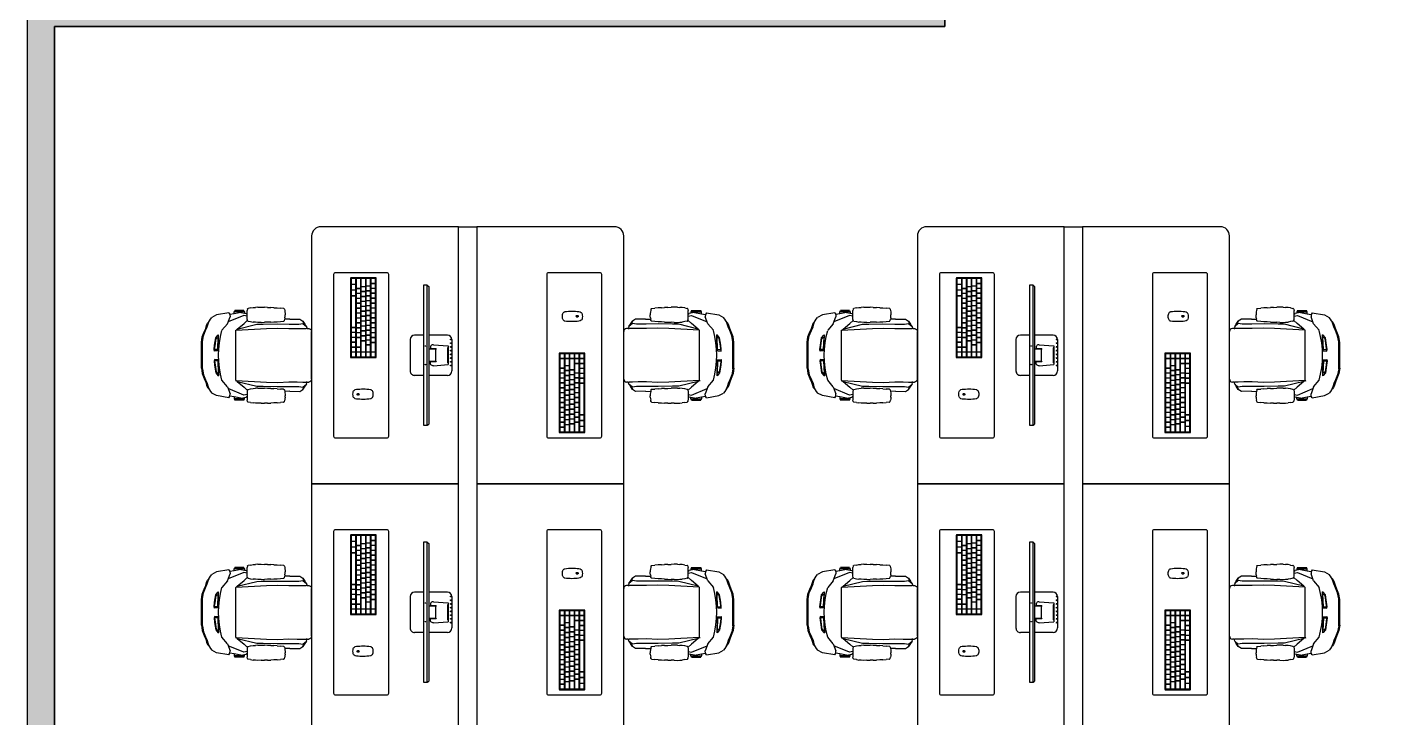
# Model space of a CAD drawing. Header units: centimetres. Extents: x 120 to 1760, y -2 to 1568.
# Drawn here: x 120 to 859, y 816 to 1192 of the extents above; entities that cross this region are included whole.
import ezdxf

# ---------------------------------------------------------------- set-up
doc = ezdxf.new("R2010")
doc.units = ezdxf.units.CM
doc.header["$MEASUREMENT"] = 0
for name, color, linetype in [('dwgmodels.com', 250, 'Continuous'), ('Furniture', 130, 'Continuous'), ('hatches', 166, 'Continuous')]:
    doc.layers.add(name, color=color, linetype=linetype)

# ---------------------------------------------------------------- blocks, each defined once
blk = doc.blocks.new('Logo_Apple')
at = {"color": 0}
blk.add_lwpolyline([(1573, 1035, 0.60932574), (1668, -514, -0.13158971), (1143, -1402, -0.15253151), (846, -1554, -0.11925124), (661, -1541, -0.03241254), (435, -1453, 0.12443749), (138, -1397, 0.09953875), (-239, -1497, -0.08742046), (-451, -1559, -0.19162899), (-757, -1474, -0.0788772), (-1001, -1219, -0.16273057), (-1527, 270, -0.29917322), (-917, 1328, -0.21843141), (-209, 1340, 0.01759536), (9, 1258, 0.16365545), (191, 1258, 0.01485398), (341, 1313, -0.03626545), (651, 1413, -0.1104414), (932, 1418, -0.02065594), (1113, 1373, -0.14542297), (1502, 1122, -0.01539362), (1573, 1035)], format="xyb", dxfattribs=at)
blk.add_lwpolyline([(859, 2376, 0.40282968), (71, 1469, 0.40288947)], format="xyb", close=True, dxfattribs=at)
blk = doc.blocks.new('*U14')
blk.add_lwpolyline([(0.65, -0.75, 0.414214), (0.75, -0.65), (0.75, 0.65, 0.414214), (0.65, 0.75), (-0.65, 0.75, 0.414214), (-0.75, 0.65), (-0.75, -0.65, 0.414214), (-0.65, -0.75)], format="xyb", close=True)
blk = doc.blocks.new('*U15')
at = {"color": 0, "linetype": 'ByBlock', "lineweight": -2, "transparency": 16777216}
for p in [(0, 0), (1.55, 0), (3.1, 0), (4.65, 0), (6.2, 0), (7.75, 0), (9.3, 0), (10.85, 0), (12.4, 0), (13.95, 0), (15.5, 0), (17.05, 0)]:
    blk.add_blockref('*U14', p, dxfattribs=at)
blk = doc.blocks.new('*U16')
blk.add_lwpolyline([(0.65, -0.75, 0.414214), (0.75, -0.65), (0.75, 0.65, 0.414214), (0.65, 0.75), (-0.65, 0.75, 0.414214), (-0.75, 0.65), (-0.75, -0.65, 0.414214), (-0.65, -0.75)], format="xyb", close=True)
blk = doc.blocks.new('*U18')
at = {"color": 0, "linetype": 'ByBlock', "lineweight": -2, "transparency": 16777216}
for p in [(0, 0), (1.55, 0), (3.1, 0), (4.65, 0), (6.2, 0), (7.75, 0), (9.3, 0), (10.85, 0), (12.4, 0), (13.95, 0), (15.5, 0)]:
    blk.add_blockref('*U16', p, dxfattribs=at)
blk = doc.blocks.new('*U19')
blk.add_lwpolyline([(-0.78, -0.75), (0.78, -0.75, 0.414214), (0.88, -0.65), (0.88, 0.65, 0.414214), (0.78, 0.75), (-0.78, 0.75, 0.414214), (-0.88, 0.65), (-0.88, -0.65, 0.414214)], format="xyb", close=True)
blk = doc.blocks.new('*U20')
at = {"color": 0, "linetype": 'ByBlock', "lineweight": -2, "transparency": 16777216}
for p in [(0, 0), (1.8105, 0), (3.621, 0)]:
    blk.add_blockref('*U19', p, dxfattribs=at)
blk = doc.blocks.new('*U23')
blk.add_lwpolyline([(0.65, -0.75, 0.414214), (0.75, -0.65), (0.75, 0.65, 0.414214), (0.65, 0.75), (-0.65, 0.75, 0.414214), (-0.75, 0.65), (-0.75, -0.65, 0.414214), (-0.65, -0.75)], format="xyb", close=True)
blk = doc.blocks.new('*U21')
at = {"color": 0, "linetype": 'ByBlock', "lineweight": -2, "transparency": 16777216}
for p in [(0, 0), (1.55, 0), (3.1, 0), (4.65, 0), (6.2, 0), (7.75, 0), (9.3, 0), (10.85, 0), (12.4, 0), (13.95, 0)]:
    blk.add_blockref('*U23', p, dxfattribs=at)
blk = doc.blocks.new('*U26')
blk.add_lwpolyline([(0.65, -0.75, 0.414214), (0.75, -0.65), (0.75, 0.65, 0.414214), (0.65, 0.75), (-0.65, 0.75, 0.414214), (-0.75, 0.65), (-0.75, -0.65, 0.414214), (-0.65, -0.75)], format="xyb", close=True)
blk = doc.blocks.new('*U24')
at = {"color": 0, "linetype": 'ByBlock', "lineweight": -2, "transparency": 16777216}
for p in [(0, 0), (1.55, 0), (3.1, 0), (4.65, 0), (6.2, 0), (7.75, 0)]:
    blk.add_blockref('*U26', p, dxfattribs=at)
blk = doc.blocks.new('Gaming Keyboard')
for points in [[(1713.65, 1257.35, 0.414214), (1713.55, 1257.45), (1688.65, 1257.45, 0.414214), (1688.55, 1257.35), (1688.55, 1249.44, 0.414214), (1688.65, 1249.34), (1713.55, 1249.34, 0.414214), (1713.65, 1249.44)], [(1713.4, 1249.49, 0.414214), (1713.5, 1249.59), (1713.5, 1257.2, 0.414214), (1713.4, 1257.3), (1688.8, 1257.3, 0.414214), (1688.7, 1257.2), (1688.7, 1249.59, 0.414214), (1688.8, 1249.49)], [(1690.17, 1255.73, 0.414214), (1690.27, 1255.83), (1690.27, 1257.13, 0.414214), (1690.17, 1257.23), (1688.87, 1257.23, 0.414214), (1688.77, 1257.13), (1688.77, 1255.83, 0.414214), (1688.87, 1255.73)], [(1691.71, 1255.73, 0.414214), (1691.81, 1255.83), (1691.81, 1257.13, 0.414214), (1691.71, 1257.23), (1690.41, 1257.23, 0.414214), (1690.31, 1257.13), (1690.31, 1255.83, 0.414214), (1690.41, 1255.73)], [(1693.26, 1255.73, 0.414214), (1693.36, 1255.83), (1693.36, 1257.13, 0.414214), (1693.26, 1257.23), (1691.96, 1257.23, 0.414214), (1691.86, 1257.13), (1691.86, 1255.83, 0.414214), (1691.96, 1255.73)], [(1694.81, 1255.73, 0.414214), (1694.91, 1255.83), (1694.91, 1257.13, 0.414214), (1694.81, 1257.23), (1693.51, 1257.23, 0.414214), (1693.41, 1257.13), (1693.41, 1255.83, 0.414214), (1693.51, 1255.73)], [(1696.36, 1255.73, 0.414214), (1696.46, 1255.83), (1696.46, 1257.13, 0.414214), (1696.36, 1257.23), (1695.06, 1257.23, 0.414214), (1694.96, 1257.13), (1694.96, 1255.83, 0.414214), (1695.06, 1255.73)], [(1697.91, 1255.73, 0.414214), (1698.01, 1255.83), (1698.01, 1257.13, 0.414214), (1697.91, 1257.23), (1696.61, 1257.23, 0.414214), (1696.51, 1257.13), (1696.51, 1255.83, 0.414214), (1696.61, 1255.73)], [(1699.46, 1255.73, 0.414214), (1699.56, 1255.83), (1699.56, 1257.13, 0.414214), (1699.46, 1257.23), (1698.16, 1257.23, 0.414214), (1698.06, 1257.13), (1698.06, 1255.83, 0.414214), (1698.16, 1255.73)], [(1701.01, 1255.73, 0.414214), (1701.11, 1255.83), (1701.11, 1257.13, 0.414214), (1701.01, 1257.23), (1699.71, 1257.23, 0.414214), (1699.61, 1257.13), (1699.61, 1255.83, 0.414214), (1699.71, 1255.73)], [(1702.56, 1255.73, 0.414214), (1702.66, 1255.83), (1702.66, 1257.13, 0.414214), (1702.56, 1257.23), (1701.26, 1257.23, 0.414214), (1701.16, 1257.13), (1701.16, 1255.83, 0.414214), (1701.26, 1255.73)], [(1704.11, 1255.73, 0.414214), (1704.21, 1255.83), (1704.21, 1257.13, 0.414214), (1704.11, 1257.23), (1702.81, 1257.23, 0.414214), (1702.71, 1257.13), (1702.71, 1255.83, 0.414214), (1702.81, 1255.73)], [(1705.66, 1255.73, 0.414214), (1705.76, 1255.83), (1705.76, 1257.13, 0.414214), (1705.66, 1257.23), (1704.36, 1257.23, 0.414214), (1704.26, 1257.13), (1704.26, 1255.83, 0.414214), (1704.36, 1255.73)], [(1707.21, 1255.73, 0.414214), (1707.31, 1255.83), (1707.31, 1257.13, 0.414214), (1707.21, 1257.23), (1705.91, 1257.23, 0.414214), (1705.81, 1257.13), (1705.81, 1255.83, 0.414214), (1705.91, 1255.73)], [(1708.76, 1255.73, 0.414214), (1708.86, 1255.83), (1708.86, 1257.13, 0.414214), (1708.76, 1257.23), (1707.46, 1257.23, 0.414214), (1707.36, 1257.13), (1707.36, 1255.83, 0.414214), (1707.46, 1255.73)], [(1708.9, 1257.13), (1708.9, 1255.83, 0.414214), (1709, 1255.73), (1711.79, 1255.73, 0.414214), (1711.89, 1255.83), (1711.89, 1257.13, 0.414214), (1711.79, 1257.23), (1709, 1257.23, 0.414214)], [(1713.33, 1255.73, 0.414214), (1713.43, 1255.83), (1713.43, 1257.13, 0.414214), (1713.33, 1257.23), (1712.03, 1257.23, 0.414214), (1711.93, 1257.13), (1711.93, 1255.83, 0.414214), (1712.03, 1255.73)], [(1688.87, 1254.19), (1690.96, 1254.19, 0.414214), (1691.06, 1254.29), (1691.06, 1255.59, 0.414214), (1690.96, 1255.69), (1688.87, 1255.69, 0.414214), (1688.77, 1255.59), (1688.77, 1254.29, 0.414214)], [(1688.87, 1252.64), (1691.19, 1252.64, 0.414214), (1691.29, 1252.74), (1691.29, 1254.04, 0.414214), (1691.19, 1254.14), (1688.87, 1254.14, 0.414214), (1688.77, 1254.04), (1688.77, 1252.74, 0.414214)], [(1688.77, 1252.5), (1688.77, 1251.2, 0.414214), (1688.87, 1251.1), (1691.75, 1251.1, 0.414214), (1691.85, 1251.2), (1691.85, 1252.5, 0.414214), (1691.75, 1252.6), (1688.87, 1252.6, 0.414214)], [(1707.38, 1251.2, 0.414214), (1707.48, 1251.1), (1710.23, 1251.1, 0.414214), (1710.33, 1251.2), (1710.33, 1252.5, 0.414214), (1710.23, 1252.6), (1707.48, 1252.6, 0.414214), (1707.38, 1252.5)], [(1711.79, 1252.64, 0.414214), (1711.89, 1252.74), (1711.89, 1254.04, 0.414214), (1711.79, 1254.14), (1708.47, 1254.14, 0.414214), (1708.37, 1254.04), (1708.37, 1252.74, 0.414214), (1708.47, 1252.64)], [(1709.79, 1254.19), (1711.79, 1254.19, 0.414214), (1711.89, 1254.29), (1711.89, 1255.59, 0.414214), (1711.79, 1255.69), (1709.79, 1255.69, 0.414214), (1709.69, 1255.59), (1709.69, 1254.29, 0.414214)], [(1711.78, 1251.1, 0.414214), (1711.88, 1251.2), (1711.88, 1252.5, 0.414214), (1711.78, 1252.6), (1710.48, 1252.6, 0.414214), (1710.38, 1252.5), (1710.38, 1251.2, 0.414214), (1710.48, 1251.1)], [(1713.33, 1254.19, 0.414214), (1713.43, 1254.29), (1713.43, 1255.59, 0.414214), (1713.33, 1255.69), (1712.03, 1255.69, 0.414214), (1711.93, 1255.59), (1711.93, 1254.29, 0.414214), (1712.03, 1254.19)], [(1713.33, 1252.64, 0.414214), (1713.43, 1252.74), (1713.43, 1254.04, 0.414214), (1713.33, 1254.14), (1712.03, 1254.14, 0.414214), (1711.93, 1254.04), (1711.93, 1252.74, 0.414214), (1712.03, 1252.64)], [(1713.33, 1251.1, 0.414214), (1713.43, 1251.2), (1713.43, 1252.5, 0.414214), (1713.33, 1252.6), (1712.03, 1252.6, 0.414214), (1711.93, 1252.5), (1711.93, 1251.2, 0.414214), (1712.03, 1251.1)], [(1694.3, 1249.56), (1704.04, 1249.56, 0.414214), (1704.14, 1249.66), (1704.14, 1250.96, 0.414214), (1704.04, 1251.06), (1694.3, 1251.06, 0.414214), (1694.2, 1250.96), (1694.2, 1249.66, 0.414214)]]:
    blk.add_lwpolyline(points, format="xyb", close=True)
for name, p in [('*U15', (1691.85, 1254.94)), ('*U18', (1692.08, 1253.39)), ('*U21', (1692.64, 1251.85)), ('*U20', (1689.65, 1250.31)), ('*U24', (1704.93, 1250.31))]:
    blk.add_blockref(name, p)
blk = doc.blocks.new('iMac 27_top persp_dwgmodels.com')
at = {"layer": 'dwgmodels.com', "color": 0}
blk.add_lwpolyline([(233.3, -112.2, -0.198798), (246.3, -121.7, -0.10516), (247, -123.8, -0.060397), (247.5, -195.7, -0.156139), (242.2, -207.5, -0.13832), (236, -211.3, -0.081219), (222.7, -213, -0.081219), (209.4, -211.3, -0.13832), (203.2, -207.5, -0.156139), (197.9, -195.7, -0.060397), (198.4, -123.8, -0.10516), (199.1, -121.7, -0.198798), (212.1, -112.2, -0.111855)], format="xyb", close=True, dxfattribs=at)
at = {"xscale": 16.18889660343129, "yscale": 16.18889660343129, "zscale": 16.18889660343129}
blk.add_blockref('Gaming Keyboard', (-27706.2, -20451.1), dxfattribs=at)
at = {"layer": 'dwgmodels.com', "color": 0, "xscale": 0.002856511494637426, "yscale": 0.002856511494637426, "zscale": 0.002856511494637426}
blk.add_blockref('Logo_Apple', (223.3, -186.6), dxfattribs=at)
blk = doc.blocks.new('gamingchairplan')
at = {"layer": 'Furniture'}
for p, q in [((0.2846, 0.5474), (0.3022, 0.58)), ((0.3133, 0.5896), (0.3022, 0.58)), ((0.3251, 0.5967), (0.3133, 0.5896)), ((0.3316, 0.6015), (0.3251, 0.5967)), ((0.3288, 0.599), (0.3251, 0.5967)), ((0.3458, 0.6055), (0.3288, 0.599)), ((0.3288, 0.599), (0.3316, 0.6015)), ((0.3417, 0.6105), (0.3316, 0.6015)), ((0.3316, 0.6015), (0.3317, 0.6015)), ((0.3577, 0.6167), (0.3417, 0.6105)), ((0.368, 0.6123), (0.3458, 0.6055)), ((0.3787, 0.6231), (0.3577, 0.6167)), ((0.3935, 0.6234), (0.368, 0.6123)), ((0.4028, 0.6337), (0.3787, 0.6231)), ((0.4301, 0.6379), (0.3935, 0.6234)), ((0.4374, 0.6475), (0.4028, 0.6337)), ((0.4705, 0.6461), (0.4301, 0.6379)), ((0.4756, 0.6524), (0.4374, 0.6475)), ((0.6585, 0.6461), (0.4705, 0.6461)), ((0.6534, 0.6524), (0.4756, 0.6524)), ((0.5253, 0.5647), (0.4948, 0.5613)), ((0.5355, 0.563), (0.5253, 0.5647)), ((0.5934, 0.563), (0.6036, 0.5647)), ((0.6036, 0.5647), (0.6341, 0.5613)), ((0.6534, 0.6524), (0.6916, 0.6475)), ((0.6585, 0.6461), (0.6989, 0.6379)), ((0.6916, 0.6475), (0.7262, 0.6337)), ((0.6989, 0.6379), (0.7354, 0.6234)), ((0.7262, 0.6337), (0.7503, 0.6231)), ((0.7354, 0.6234), (0.761, 0.6123)), ((0.7503, 0.6231), (0.7713, 0.6167)), ((0.761, 0.6123), (0.7832, 0.6055)), ((0.7713, 0.6167), (0.7873, 0.6105)), ((0.7832, 0.6055), (0.8001, 0.599)), ((0.7873, 0.6105), (0.7973, 0.6015)), ((0.8001, 0.599), (0.7973, 0.6015)), ((0.7973, 0.6015), (0.7973, 0.6015)), ((0.7973, 0.6015), (0.8038, 0.5967)), ((0.8001, 0.599), (0.8038, 0.5967)), ((0.8038, 0.5967), (0.8157, 0.5896)), ((0.8157, 0.5896), (0.8267, 0.58)), ((0.8444, 0.5474), (0.8267, 0.58)), ((0.2692, 0.4618), (0.2846, 0.5474)), ((0.3456, 0.4713), (0.2981, 0.454)), ((0.3456, 0.4713), (0.3913, 0.5101)), ((0.4245, 0.5378), (0.4219, 0.5332)), ((0.5253, 0.5367), (0.4219, 0.5332)), ((0.4422, 0.5534), (0.4245, 0.5378)), ((0.4487, 0.5508), (0.4383, 0.5355)), ((0.5254, 0.5395), (0.4383, 0.5355)), ((0.4948, 0.5613), (0.4422, 0.5534)), ((0.4984, 0.5584), (0.4487, 0.5508)), ((0.5229, 0.561), (0.4984, 0.5584)), ((0.5229, 0.561), (0.5254, 0.5597)), ((0.5338, 0.5376), (0.5253, 0.5367)), ((0.5254, 0.5395), (0.5254, 0.5597)), ((0.5254, 0.5597), (0.5278, 0.5584)), ((0.5278, 0.5584), (0.5254, 0.5395)), ((0.5338, 0.5376), (0.5355, 0.563)), ((0.5951, 0.5376), (0.5934, 0.563)), ((0.5951, 0.5376), (0.6036, 0.5367)), ((0.6036, 0.5597), (0.6012, 0.5584)), ((0.6012, 0.5584), (0.6036, 0.5395)), ((0.6061, 0.561), (0.6036, 0.5597)), ((0.6036, 0.5395), (0.6036, 0.5597)), ((0.6036, 0.5395), (0.6907, 0.5355)), ((0.6036, 0.5367), (0.7071, 0.5332)), ((0.6061, 0.561), (0.6305, 0.5584)), ((0.6305, 0.5584), (0.6803, 0.5508)), ((0.6341, 0.5613), (0.6867, 0.5534)), ((0.6803, 0.5508), (0.6907, 0.5355)), ((0.6867, 0.5534), (0.7045, 0.5378)), ((0.7045, 0.5378), (0.7071, 0.5332)), ((0.7834, 0.4713), (0.7376, 0.5101)), ((0.7834, 0.4713), (0.8309, 0.454)), ((0.8597, 0.4618), (0.8444, 0.5474)), ((0.2626, 0.4265), (0.2536, 0.4219)), ((0.2536, 0.3589), (0.2536, 0.4219)), ((0.2765, 0.4265), (0.2626, 0.4265)), ((0.2626, 0.3543), (0.2626, 0.4265)), ((0.2676, 0.3799), (0.2765, 0.4265)), ((0.2676, 0.3799), (0.2723, 0.3543)), ((0.2692, 0.4618), (0.2811, 0.4544)), ((0.2765, 0.4265), (0.2818, 0.4544)), ((0.2811, 0.4544), (0.2818, 0.4544)), ((0.2818, 0.4544), (0.2981, 0.454)), ((0.2879, 0.3587), (0.3332, 0.4668)), ((0.3829, 0.4035), (0.3439, 0.3572)), ((0.3829, 0.4035), (0.3496, 0.2692)), ((0.3899, 0.4118), (0.3778, 0.2002)), ((0.3899, 0.4118), (0.3829, 0.4035)), ((0.3913, 0.4135), (0.3899, 0.4118)), ((0.7376, 0.4135), (0.3913, 0.4135)), ((0.7376, 0.4135), (0.7444, 0.4143)), ((0.7376, 0.4135), (0.7391, 0.4118)), ((0.7391, 0.4118), (0.7512, 0.2002)), ((0.7391, 0.4118), (0.7461, 0.4035)), ((0.7461, 0.4035), (0.7794, 0.2692)), ((0.7461, 0.4035), (0.7851, 0.3572)), ((0.8411, 0.3587), (0.7958, 0.4668)), ((0.8472, 0.4544), (0.8309, 0.454)), ((0.8478, 0.4544), (0.8472, 0.4544)), ((0.8525, 0.4265), (0.8472, 0.4544)), ((0.8597, 0.4618), (0.8478, 0.4544)), ((0.8525, 0.4265), (0.8663, 0.4265)), ((0.8614, 0.3799), (0.8525, 0.4265)), ((0.8614, 0.3799), (0.8567, 0.3543)), ((0.8663, 0.4265), (0.8754, 0.4219)), ((0.8663, 0.3543), (0.8663, 0.4265)), ((0.8754, 0.3589), (0.8754, 0.4219)), ((0.2337, 0.2945), (0.2321, 0.2776)), ((0.2363, 0.3114), (0.2337, 0.2945)), ((0.2363, 0.3114), (0.2398, 0.328)), ((0.2406, 0.3304), (0.2398, 0.328)), ((0.2422, 0.3323), (0.2406, 0.3304)), ((0.2444, 0.3335), (0.2422, 0.3323)), ((0.2444, 0.3335), (0.2541, 0.3356)), ((0.2536, 0.3589), (0.2626, 0.3543)), ((0.2788, 0.3356), (0.2541, 0.3356)), ((0.2626, 0.3543), (0.2723, 0.3543)), ((0.2723, 0.3543), (0.2743, 0.343)), ((0.2788, 0.3356), (0.2743, 0.343)), ((0.2928, 0.3356), (0.2788, 0.3356)), ((0.2928, 0.3356), (0.2879, 0.3587)), ((0.3133, 0.3356), (0.2928, 0.3356)), ((0.3218, 0.3337), (0.3133, 0.3356)), ((0.3235, 0.3342), (0.3218, 0.3337)), ((0.323, 0.3335), (0.3218, 0.3337)), ((0.323, 0.3335), (0.3253, 0.3323)), ((0.3439, 0.3572), (0.3235, 0.3342)), ((0.3269, 0.3304), (0.3253, 0.3323)), ((0.3277, 0.328), (0.3269, 0.3304)), ((0.3277, 0.328), (0.3312, 0.3114)), ((0.3312, 0.3114), (0.3338, 0.2945)), ((0.3354, 0.2776), (0.3338, 0.2945)), ((0.7851, 0.3572), (0.8055, 0.3342)), ((0.7952, 0.2945), (0.7935, 0.2776)), ((0.7977, 0.3114), (0.7952, 0.2945)), ((0.8012, 0.328), (0.7977, 0.3114)), ((0.802, 0.3304), (0.8012, 0.328)), ((0.8037, 0.3323), (0.802, 0.3304)), ((0.8059, 0.3335), (0.8037, 0.3323)), ((0.8055, 0.3342), (0.8072, 0.3337)), ((0.8059, 0.3335), (0.8072, 0.3337)), ((0.8072, 0.3337), (0.8156, 0.3356)), ((0.8156, 0.3356), (0.8362, 0.3356)), ((0.8362, 0.3356), (0.8411, 0.3587)), ((0.8362, 0.3356), (0.8502, 0.3356)), ((0.8502, 0.3356), (0.8546, 0.343)), ((0.8502, 0.3356), (0.8748, 0.3356)), ((0.8567, 0.3543), (0.8546, 0.343)), ((0.8663, 0.3543), (0.8567, 0.3543)), ((0.8754, 0.3589), (0.8663, 0.3543)), ((0.8845, 0.3335), (0.8748, 0.3356)), ((0.8845, 0.3335), (0.8868, 0.3323)), ((0.8868, 0.3323), (0.8884, 0.3304)), ((0.8892, 0.328), (0.8884, 0.3304)), ((0.8927, 0.3114), (0.8892, 0.328)), ((0.8927, 0.3114), (0.8953, 0.2945)), ((0.8969, 0.2776), (0.8953, 0.2945)), ((0.2314, 0.2606), (0.2321, 0.2776)), ((0.2314, 0.2606), (0.2314, 0.2383)), ((0.2314, 0.2383), (0.2317, 0.2161)), ((0.2323, 0.1938), (0.2317, 0.2161)), ((0.2323, 0.1938), (0.2331, 0.1716)), ((0.3344, 0.1716), (0.3352, 0.1938)), ((0.3352, 0.1938), (0.3357, 0.2161)), ((0.3361, 0.2606), (0.3354, 0.2776)), ((0.3361, 0.2383), (0.3357, 0.2161)), ((0.3361, 0.2383), (0.3361, 0.2606)), ((0.3495, 0.2254), (0.3473, 0.128)), ((0.3496, 0.2692), (0.3495, 0.2254)), ((0.3778, 0.2002), (0.3761, 0.1235)), ((0.7512, 0.2002), (0.7529, 0.1235)), ((0.7794, 0.2692), (0.7795, 0.2254)), ((0.7795, 0.2254), (0.7817, 0.128)), ((0.7928, 0.2606), (0.7935, 0.2776)), ((0.7928, 0.2606), (0.7929, 0.2383)), ((0.7929, 0.2383), (0.7932, 0.2161)), ((0.7938, 0.1938), (0.7932, 0.2161)), ((0.7946, 0.1716), (0.7938, 0.1938)), ((0.8967, 0.1938), (0.8959, 0.1716)), ((0.8967, 0.1938), (0.8972, 0.2161)), ((0.8976, 0.2606), (0.8969, 0.2776)), ((0.8975, 0.2383), (0.8972, 0.2161)), ((0.8975, 0.2383), (0.8976, 0.2606)), ((0.2342, 0.1494), (0.2331, 0.1716)), ((0.2342, 0.1494), (0.2355, 0.1271)), ((0.2355, 0.1271), (0.2371, 0.1048)), ((0.2389, 0.0827), (0.2371, 0.1048)), ((0.3304, 0.1048), (0.3286, 0.0827)), ((0.332, 0.1271), (0.3304, 0.1048)), ((0.3333, 0.1494), (0.332, 0.1271)), ((0.3344, 0.1716), (0.3333, 0.1494)), ((0.3473, 0.128), (0.348, 0.0437)), ((0.3761, 0.1235), (0.3795, 0.0451)), ((0.7529, 0.1235), (0.7495, 0.0451)), ((0.7817, 0.128), (0.781, 0.0437)), ((0.7946, 0.1716), (0.7957, 0.1494)), ((0.797, 0.1271), (0.7957, 0.1494)), ((0.797, 0.1271), (0.7986, 0.1048)), ((0.8004, 0.0827), (0.7986, 0.1048)), ((0.8901, 0.0827), (0.8919, 0.1048)), ((0.8935, 0.1271), (0.8919, 0.1048)), ((0.8935, 0.1271), (0.8948, 0.1494)), ((0.8948, 0.1494), (0.8959, 0.1716)), ((0.2396, 0.0803), (0.2389, 0.0827)), ((0.2396, 0.0803), (0.2413, 0.0783)), ((0.2436, 0.0772), (0.2413, 0.0783)), ((0.2436, 0.0772), (0.2535, 0.0751)), ((0.2535, 0.0751), (0.2635, 0.0735)), ((0.2635, 0.0735), (0.2736, 0.0726)), ((0.2736, 0.0726), (0.2837, 0.0723)), ((0.2939, 0.0726), (0.2837, 0.0723)), ((0.304, 0.0735), (0.2939, 0.0726)), ((0.304, 0.0735), (0.314, 0.0751)), ((0.3146, 0.0397), (0.3137, -0.0296)), ((0.3143, 0.0751), (0.314, 0.0751)), ((0.3239, 0.0772), (0.3143, 0.0751)), ((0.3146, 0.0397), (0.3143, 0.0751)), ((0.3262, 0.0783), (0.3239, 0.0772)), ((0.3278, 0.0803), (0.3262, 0.0783)), ((0.3286, 0.0827), (0.3278, 0.0803)), ((0.348, 0.0437), (0.3481, -0.0236)), ((0.3795, 0.0451), (0.3793, -0.0124)), ((0.7495, 0.0451), (0.7496, -0.0124)), ((0.781, 0.0437), (0.7809, -0.0236)), ((0.8011, 0.0803), (0.8004, 0.0827)), ((0.8011, 0.0803), (0.8028, 0.0783)), ((0.8051, 0.0772), (0.8028, 0.0783)), ((0.8051, 0.0772), (0.8146, 0.0751)), ((0.8144, 0.0397), (0.8146, 0.0751)), ((0.8144, 0.0397), (0.8152, -0.0296)), ((0.8146, 0.0751), (0.815, 0.0751)), ((0.815, 0.0751), (0.825, 0.0735)), ((0.825, 0.0735), (0.8351, 0.0726)), ((0.8351, 0.0726), (0.8452, 0.0723)), ((0.8554, 0.0726), (0.8452, 0.0723)), ((0.8554, 0.0726), (0.8654, 0.0735)), ((0.8654, 0.0735), (0.8755, 0.0751)), ((0.8854, 0.0772), (0.8755, 0.0751)), ((0.8854, 0.0772), (0.8877, 0.0783)), ((0.8893, 0.0803), (0.8877, 0.0783)), ((0.8901, 0.0827), (0.8893, 0.0803)), ((0.3137, -0.0296), (0.3273, -0.0508)), ((0.3273, -0.0508), (0.3493, -0.0651)), ((0.3493, -0.0651), (0.3286, -0.0507)), ((0.3481, -0.0236), (0.3439, -0.0507)), ((0.3439, -0.0507), (0.3643, -0.0756)), ((0.3643, -0.0756), (0.3493, -0.0651)), ((0.3643, -0.0756), (0.3732, -0.0784)), ((0.3787, -0.0812), (0.3732, -0.0784)), ((0.3732, -0.0784), (0.3787, -0.0802)), ((0.3791, -0.0508), (0.3787, -0.0744)), ((0.3787, -0.0802), (0.3787, -0.0744)), ((0.3787, -0.0802), (0.3787, -0.0812)), ((0.3787, -0.0812), (0.3787, -0.0921)), ((0.3793, -0.0124), (0.3791, -0.0508)), ((0.7496, -0.0124), (0.7499, -0.0508)), ((0.7499, -0.0508), (0.7503, -0.0744)), ((0.7503, -0.0802), (0.7503, -0.0744)), ((0.7503, -0.0812), (0.7558, -0.0784)), ((0.7558, -0.0784), (0.7503, -0.0802)), ((0.7503, -0.0802), (0.7503, -0.0812)), ((0.7503, -0.0812), (0.7503, -0.0921)), ((0.7647, -0.0756), (0.7558, -0.0784)), ((0.7851, -0.0507), (0.7647, -0.0756)), ((0.7647, -0.0756), (0.7797, -0.0651)), ((0.7797, -0.0651), (0.8004, -0.0507)), ((0.8017, -0.0508), (0.7797, -0.0651)), ((0.7809, -0.0236), (0.7851, -0.0507)), ((0.8152, -0.0296), (0.8017, -0.0508)), ((0.7303, -0.1121), (0.3987, -0.1121))]:
    blk.add_line(p, q, dxfattribs=at)
for centre, radius, start, end in [((0.5645, -0.1056), 0.6395, 74.29212, 105.70788), ((0.3987, -0.0921), 0.02, 180, 270), ((0.7303, -0.0921), 0.02, 270, 0)]:
    blk.add_arc(centre, radius, start, end, dxfattribs=at)
blk = doc.blocks.new('Dell S2340T 23-Inch 10-point Multi-Touch Monitor')
at = {"color": 0}
for p, q in [((-77.3, -17.2), (-77.3, -88.7)), ((-40.1, -70.4), (-36, -14.3)), ((-29.2, -14.3), (-29.2, -17.2)), ((-28.6, -14.3), (-28.6, -16.6)), ((28.6, -14.3), (28.6, -16.6)), ((29.2, -14.3), (29.2, -17.2)), ((40.1, -70.4), (36, -14.3)), ((77.3, -17.2), (77.3, -88.7)), ((-268.9, -94.4), (-264.1, -88.7)), ((-264.1, -88.7), (264.1, -88.7)), ((-24.6, -60.1), (-24.6, -82.1)), ((-24.6, -60.1), (-24, -60.1)), ((-24, -60.1), (-24, -88.7)), ((-24, -62.9), (24, -62.9)), ((24, -60.1), (24, -88.7)), ((24, -60.1), (24.6, -60.1)), ((24.6, -60.1), (24.6, -82.1)), ((268.9, -94.4), (264.1, -88.7)), ((-77.3, -108.7), (-77.3, -143.1)), ((77.3, -108.7), (77.3, -143.1))]:
    blk.add_line(p, q, dxfattribs=at)
for points in [[(-60.1, 0), (60.1, 0)], [(-36, -14.3), (36, -14.3)], [(-29.2, -17.2), (29.2, -17.2)], [(-28.6, -16.6), (28.6, -16.6)], [(-268.9, -108.7), (268.9, -108.7), (268.9, -94.4), (-268.9, -94.4), (-268.9, -108.7)], [(-60.1, -160.2), (60.1, -160.2)]]:
    blk.add_lwpolyline(points, dxfattribs=at)
for points in [[(-40.1, -70.4, 0.263666), (-36.6, -80.4), (-33.6, -82.1), (-24.6, -82.1)], [(40.1, -70.4, -0.263666), (36.6, -80.4), (33.6, -82.1), (24.6, -82.1)]]:
    blk.add_lwpolyline(points, format="xyb", dxfattribs=at)
for centre, radius in [((-60.7, -3.8), 1.73), ((-46.4, -3.8), 1.73), ((-32.1, -3.8), 1.73), ((-17.8, -3.8), 1.73), ((-3.5, -3.8), 1.73), ((10.8, -3.8), 1.73), ((25.1, -3.8), 1.73), ((39.4, -3.8), 1.73), ((-35.8, -101.6), 1.14), ((35.8, -101.6), 1.14)]:
    blk.add_circle(centre, radius, dxfattribs=at)
for centre, start, end in [((-60.1, -17.2), 90, 180), ((60.1, -17.2), 0, 90), ((-60.1, -143.1), 180, 270), ((60.1, -143.1), 270, 0)]:
    blk.add_arc(centre, 17.2, start, end, dxfattribs=at)

msp = doc.modelspace()

# ---------------------------------------------------------------- hatches: boundary and pattern name
at = {"layer": 'hatches'}
h = msp.add_hatch(dxfattribs=at)
h.set_pattern_fill('ANSI31', color=256)
h.paths.add_polyline_path([(960.38, 1450.17), (945.38, 1450.17), (945.38, 1207.17), (945.38, 1192.17), (960.38, 1192.17), (1430.38, 1192.17), (1430.38, 1042.17), (1090.38, 1042.17), (1090.38, 1027.17), (1430.38, 1027.17), (1430.38, 992.17), (1430.38, 977.17), (1445.38, 977.17), (1745.38, 977.17), (1745.38, 737.17), (1445.38, 737.17), (1445.38, 884.17), (1430.38, 884.17), (1430.38, 722.47), (1430.38, 720.35), (1445.38, 720.35), (1445.38, 722.17), (1745.38, 722.17), (1745.38, 93.17), (1691.36, 93.17), (1331.38, 93.17), (1331.38, 78.17), (1760.38, 78.17), (1760.38, 992.17), (1445.38, 992.17), (1445.38, 1553.17), (1445.38, 1568.17), (120.38, 1568.17), (120.38, 78.17), (135.38, 78.17), (135.38, 93.17), (135.38, 1192.17), (605.38, 1192.17), (620.38, 1192.17), (620.38, 1207.17), (620.38, 1450.17), (605.38, 1450.17), (605.38, 1207.17), (135.38, 1207.17), (135.38, 1302.37), (135.38, 1397.58), (135.38, 1553.17), (605.38, 1553.17), (605.38, 1543.17), (620.38, 1543.17), (620.38, 1553.17), (945.38, 1553.17), (945.38, 1543.17), (960.38, 1543.17), (960.38, 1544.99), (960.38, 1553.17), (1430.38, 1553.17), (1430.38, 1207.17), (1335.17, 1207.17), (1253.93, 1207.17), (1172.69, 1207.17), (1077.48, 1207.17), (960.38, 1207.17)], flags=17)
h.paths.add_polyline_path([(960.38, 1450.17), (945.38, 1450.17), (945.38, 1207.17), (945.38, 1192.17), (960.38, 1192.17), (1430.38, 1192.17), (1430.38, 1042.17), (1090.38, 1042.17), (1090.38, 1027.17), (1430.38, 1027.17), (1430.38, 992.17), (1430.38, 977.17), (1445.38, 977.17), (1745.38, 977.17), (1745.38, 737.17), (1445.38, 737.17), (1445.38, 884.17), (1430.38, 884.17), (1430.38, 720.35), (1445.38, 720.35), (1445.38, 722.17), (1745.38, 722.17), (1745.38, 93.17), (1691.36, 93.17), (1331.38, 93.17), (1331.38, 78.17), (1760.38, 78.17), (1760.38, 992.17), (1445.38, 992.17), (1445.38, 1553.17), (1445.38, 1568.17), (120.38, 1568.17), (120.38, 78.17), (135.38, 78.17), (135.38, 93.17), (135.38, 1192.17), (605.38, 1192.17), (620.38, 1192.17), (620.38, 1207.17), (620.38, 1450.17), (605.38, 1450.17), (605.38, 1207.17), (135.38, 1207.17), (135.38, 1302.37), (135.38, 1397.58), (135.38, 1553.17), (605.38, 1553.17), (605.38, 1543.17), (620.38, 1543.17), (620.38, 1553.17), (945.38, 1553.17), (945.38, 1543.17), (960.38, 1543.17), (960.38, 1544.99), (960.38, 1553.17), (1430.38, 1553.17), (1430.38, 1207.17), (1335.17, 1207.17), (1253.93, 1207.17), (1172.69, 1207.17), (1077.48, 1207.17), (960.38, 1207.17)], flags=17)
h = msp.add_hatch(dxfattribs=at)
h.set_pattern_fill('ANSI31', color=256)
h.paths.add_polyline_path([(1445.38, 1553.17), (1445.38, 1568.17), (120.38, 1568.17), (120.38, 78.17), (135.38, 78.17), (135.38, 93.17), (135.38, 1192.17), (605.38, 1192.17), (620.38, 1192.17), (620.38, 1207.17), (620.38, 1450.17), (605.38, 1450.17), (605.38, 1207.17), (135.38, 1207.17), (135.38, 1302.37), (135.38, 1397.58), (135.38, 1553.17), (605.38, 1553.17), (605.38, 1543.17), (620.38, 1543.17), (620.38, 1553.17), (945.38, 1553.17), (945.38, 1543.17), (960.38, 1543.17), (960.38, 1544.99), (960.38, 1553.17), (1430.38, 1553.17), (1430.38, 1207.17), (1335.17, 1207.17), (1253.93, 1207.17), (1172.69, 1207.17), (1077.48, 1207.17), (960.38, 1207.17), (960.38, 1450.17), (945.38, 1450.17), (945.38, 1207.17), (945.38, 1192.17), (960.38, 1192.17), (1430.38, 1192.17), (1430.38, 1042.17), (1090.38, 1042.17), (1090.38, 1027.17), (1430.38, 1027.17), (1430.38, 992.17), (1430.38, 977.17), (1445.38, 977.17), (1745.38, 977.17), (1745.38, 737.17), (1445.38, 737.17), (1445.38, 884.17), (1430.38, 884.17), (1430.38, 722.47), (1430.38, 720.35), (1445.38, 720.35), (1445.38, 722.17), (1745.38, 722.17), (1745.38, 93.17), (1691.36, 93.17), (1331.38, 93.17), (1331.38, 78.17), (1760.38, 78.17), (1760.38, 992.17), (1445.38, 992.17)])

# ---------------------------------------------------------------- linework, layer by layer
for points in [[(1331.38, 78.17), (1760.38, 78.17), (1760.38, 992.17), (1445.38, 992.17), (1445.38, 1553.17), (1445.38, 1568.17), (120.38, 1568.17), (120.38, 78.17), (135.38, 78.17)], [(620.38, 1455.17), (620.38, 1207.17), (620.38, 1192.17), (605.38, 1192.17), (135.38, 1192.17), (135.38, 93.17)]]:
    msp.add_lwpolyline(points)
at = {"layer": 'Furniture'}
for p, q in [((355.38, 1083.17), (365.38, 1083.17)), ((685.38, 1083.17), (695.38, 1083.17))]:
    msp.add_line(p, q, dxfattribs=at)
msp.add_lwpolyline([(1445.38, 1568.17), (120.38, 1568.17), (120.38, 78.17), (135.38, 78.17), (135.38, 93.17), (135.38, 1192.17), (605.38, 1192.17), (620.38, 1192.17), (620.38, 1207.17), (620.38, 1450.17), (605.38, 1450.17), (605.38, 1207.17), (135.38, 1207.17), (135.38, 1302.37), (135.38, 1397.58), (135.38, 1553.17), (605.38, 1553.17), (605.38, 1543.17), (620.38, 1543.17), (620.38, 1553.17), (945.38, 1553.17)], dxfattribs=at)
for points in [[(275.38, 943.17), (355.38, 943.17), (355.38, 1083.17), (280.38, 1083.17, 0.414214), (275.38, 1078.17)], [(440.38, 1083.17), (365.38, 1083.17), (365.38, 943.17), (445.38, 943.17), (445.38, 1078.17, 0.414214)], [(605.38, 943.17), (685.38, 943.17), (685.38, 1083.17), (610.38, 1083.17, 0.414214), (605.38, 1078.17)], [(770.38, 1083.17), (695.38, 1083.17), (695.38, 943.17), (775.38, 943.17), (775.38, 1078.17, 0.414214)], [(287.34, 1057.17), (287.34, 969.17, 0.414214), (288.34, 968.17), (316.34, 968.17, 0.414214), (317.34, 969.17), (317.34, 1057.17, 0.414214), (316.34, 1058.17), (288.34, 1058.17, 0.414214)], [(433.42, 969.17), (433.42, 1057.17, 0.414214), (432.42, 1058.17), (404.42, 1058.17, 0.414214), (403.42, 1057.17), (403.42, 969.17, 0.414214), (404.42, 968.17), (432.42, 968.17, 0.414214)], [(617.34, 1057.17), (617.34, 969.17, 0.414214), (618.34, 968.17), (646.34, 968.17, 0.414214), (647.34, 969.17), (647.34, 1057.17, 0.414214), (646.34, 1058.17), (618.34, 1058.17, 0.414214)], [(763.42, 969.17), (763.42, 1057.17, 0.414214), (762.42, 1058.17), (734.42, 1058.17, 0.414214), (733.42, 1057.17), (733.42, 969.17, 0.414214), (734.42, 968.17), (762.42, 968.17, 0.414214)], [(287.34, 917.17), (287.34, 829.17, 0.414214), (288.34, 828.17), (316.34, 828.17, 0.414214), (317.34, 829.17), (317.34, 917.17, 0.414214), (316.34, 918.17), (288.34, 918.17, 0.414214)], [(433.42, 829.17), (433.42, 917.17, 0.414214), (432.42, 918.17), (404.42, 918.17, 0.414214), (403.42, 917.17), (403.42, 829.17, 0.414214), (404.42, 828.17), (432.42, 828.17, 0.414214)], [(617.34, 917.17), (617.34, 829.17, 0.414214), (618.34, 828.17), (646.34, 828.17, 0.414214), (647.34, 829.17), (647.34, 917.17, 0.414214), (646.34, 918.17), (618.34, 918.17, 0.414214)], [(763.42, 829.17), (763.42, 917.17, 0.414214), (762.42, 918.17), (734.42, 918.17, 0.414214), (733.42, 917.17), (733.42, 829.17, 0.414214), (734.42, 828.17), (762.42, 828.17, 0.414214)]]:
    msp.add_lwpolyline(points, format="xyb", close=True, dxfattribs=at)
for points in [[(275.38, 803.17), (355.38, 803.17), (355.38, 943.17), (275.38, 943.17)], [(445.38, 943.17), (365.38, 943.17), (365.38, 803.17), (445.38, 803.17)], [(605.38, 803.17), (685.38, 803.17), (685.38, 943.17), (605.38, 943.17)], [(775.38, 943.17), (695.38, 943.17), (695.38, 803.17), (775.38, 803.17)]]:
    msp.add_lwpolyline(points, close=True, dxfattribs=at)

# ---------------------------------------------------------------- block references
at = {"layer": 'Furniture', "color": 130, "xscale": 0.1067520349690783, "yscale": 0.1067520349690783, "zscale": 0.1067520349690783}
for p, rotation in [((320.63, 1015.77), 270), ((650.63, 1015.77), 270), ((400.13, 1010.57), 89.99999999999999), ((730.13, 1010.57), 89.99999999999999), ((320.63, 875.77), 270), ((650.63, 875.77), 270), ((400.13, 870.57), 89.99999999999999), ((730.13, 870.57), 89.99999999999999)]:
    msp.add_blockref('iMac 27_top persp_dwgmodels.com', p, dxfattribs=dict(at, rotation=rotation))
at = {"layer": 'Furniture'}
for name, p, xscale, yscale, zscale, rotation in [('Dell S2340T 23-Inch 10-point Multi-Touch Monitor', (351.77, 1013.17), 0.1418108627155057, 0.1418108627155057, 0.1418108627155057, 270), ('Dell S2340T 23-Inch 10-point Multi-Touch Monitor', (681.77, 1013.17), 0.1418108627155057, 0.1418108627155057, 0.1418108627155057, 270), ('gamingchairplan', (266.58, 1057.49), -78.52533606227294, 78.52533606227294, 78.52533606227294, 90), ('gamingchairplan', (454.18, 1057.49), 78.52533606227294, 78.52533606227294, 78.52533606227294, 270), ('gamingchairplan', (596.58, 1057.49), -78.52533606227294, 78.52533606227294, 78.52533606227294, 90), ('gamingchairplan', (784.18, 1057.49), 78.52533606227294, 78.52533606227294, 78.52533606227294, 270), ('Dell S2340T 23-Inch 10-point Multi-Touch Monitor', (351.77, 873.17), 0.1418108627155057, 0.1418108627155057, 0.1418108627155057, 270), ('Dell S2340T 23-Inch 10-point Multi-Touch Monitor', (681.77, 873.17), 0.1418108627155057, 0.1418108627155057, 0.1418108627155057, 270), ('gamingchairplan', (266.58, 917.49), -78.52533606227294, 78.52533606227294, 78.52533606227294, 90), ('gamingchairplan', (454.18, 917.49), 78.52533606227294, 78.52533606227294, 78.52533606227294, 270), ('gamingchairplan', (596.58, 917.49), -78.52533606227294, 78.52533606227294, 78.52533606227294, 90), ('gamingchairplan', (784.18, 917.49), 78.52533606227294, 78.52533606227294, 78.52533606227294, 270)]:
    msp.add_blockref(name, p, dxfattribs=dict(at, xscale=xscale, yscale=yscale, zscale=zscale, rotation=rotation))

doc.saveas('drawing.dxf')
